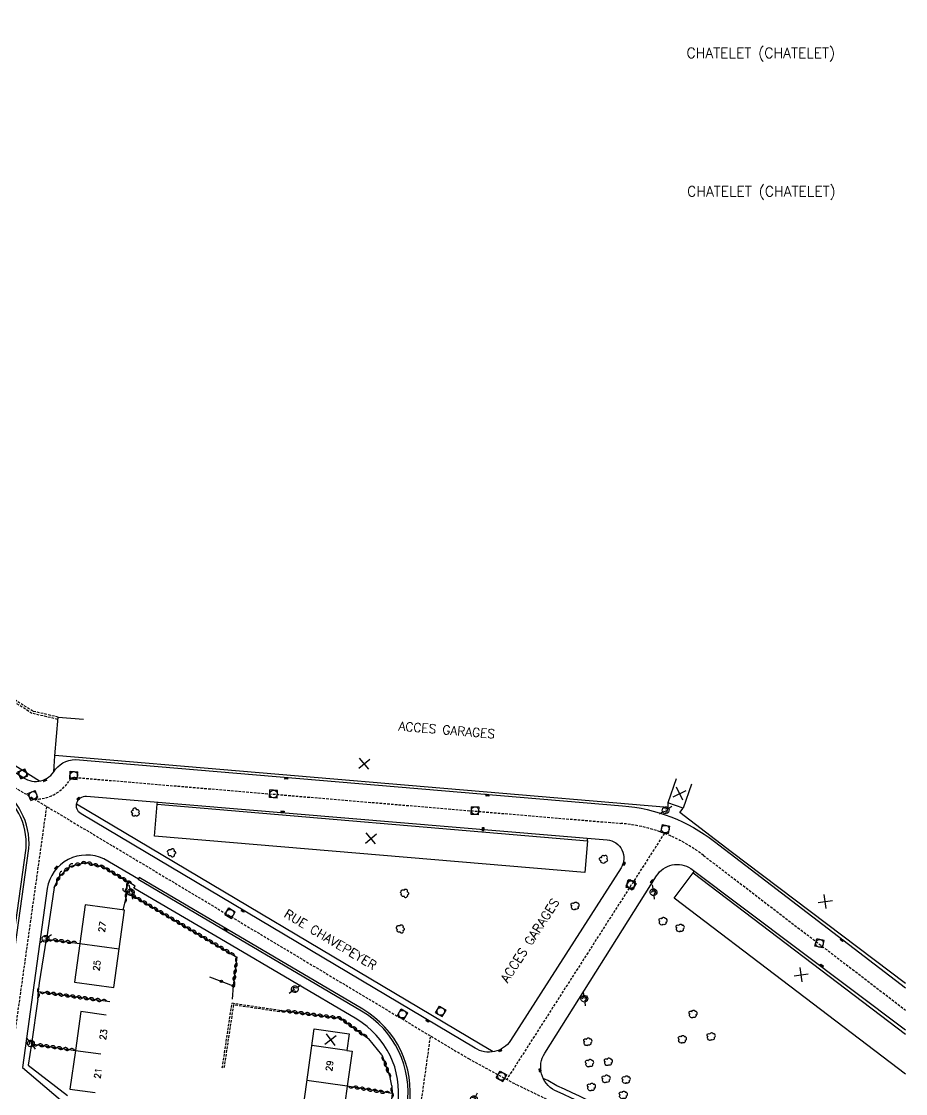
# Model space of a CAD drawing. Header units: millimetres. Extents: x 161000 to 162001, y 120999 to 122000.
# Drawn here: x 161826.6 to 162000, y 121309.5 to 121519.8 of the extents above; entities that cross this region are included whole.
import ezdxf
from ezdxf.enums import TextEntityAlignment as Align

# ---------------------------------------------------------------- set-up
doc = ezdxf.new("R2010")
doc.units = ezdxf.units.MM
doc.linetypes.add('DASHED', pattern=[0.75, 0.5, -0.25])
doc.layers.get('0').update_dxf_attribs({"linetype": 'CONTINUOUS'})
for name, color, linetype in [('W0001', 6, 'DASHED'), ('W0008', 7, 'CONTINUOUS'), ('W0100', 7, 'CONTINUOUS'), ('W0112', 1, 'DASHED'), ('W0300', 7, 'CONTINUOUS'), ('W0310', 3, 'CONTINUOUS'), ('W0322', 7, 'CONTINUOUS'), ('W0334', 7, 'CONTINUOUS'), ('W0400', 7, 'CONTINUOUS'), ('W0420', 7, 'CONTINUOUS'), ('W0471', 7, 'CONTINUOUS'), ('W0980', 7, 'CONTINUOUS'), ('W0989', 7, 'CONTINUOUS'), ('W0991', 7, 'CONTINUOUS'), ('W1102', 7, 'CONTINUOUS')]:
    doc.layers.add(name, color=color, linetype=linetype)
doc.styles.get("Standard").update_dxf_attribs({"font": 'romans.shx', "width": 0.85})

# ---------------------------------------------------------------- blocks, each defined once
blk = doc.blocks.new('t310o')
at = {"color": 0, "linetype": 'Continuous'}
for centre, start, end in [((-0.5, 0.38), 216.8699, 323.1304), ((0.5, -0.37), 36.8699, 143.1303)]:
    blk.add_arc(centre, 0.625, start, end, dxfattribs=at)
blk = doc.blocks.new('t322o')
at = {"color": 0, "linetype": 'Continuous'}
for radius in [0.25, 0.15]:
    blk.add_circle((0, 0), radius, dxfattribs=at)
blk = doc.blocks.new('t991o')
at = {"color": 0, "linetype": 'Continuous'}
for p, q in [((-1, 1), (1, -1)), ((-1, -1), (1, 1))]:
    blk.add_line(p, q, dxfattribs=at)
blk = doc.blocks.new('T471')
for p, q in [((-0.333334, 0.333334), (-0.333334, -0.333334)), ((-0.333334, 0.333334), (0.333334, 0.333334)), ((-0.333334, 0), (0, 0)), ((0.500001, 0.500001), (1.000002, 1.000002)), ((-0.500001, -0.500001), (-1.000002, -1.000002)), ((-0.333334, -0.333334), (0.333334, -0.333334))]:
    blk.add_line(p, q)
blk.add_ellipse((0, 0), major_axis=(0.471405, 0.471405), ratio=1, start_param=5.4977871438, end_param=11.780972451)
blk = doc.blocks.new('T400')
for p, q in [((-0.15, 0.3), (0.15, 0.3)), ((-0.15, -0.25), (-0.15, 0.3)), ((-0.15, 0.15), (0.15, 0.15)), ((-0.15, 0), (0.15, 0)), ((0.15, 0.3), (0.15, -0.25)), ((-0.15, -0.15), (0.15, -0.15)), ((-0.15, -0.25), (-0.15, -0.3)), ((-0.15, -0.3), (0.15, -0.3)), ((0.15, -0.3), (0.15, -0.25))]:
    blk.add_line(p, q)
blk = doc.blocks.new('T300')
for p, q in [((-0.8, 0.51), (-0.86, 0.34)), ((-0.86, 0.34), (-0.86, 0.17)), ((-0.86, 0.17), (-0.74, 0.06)), ((-0.69, 0.63), (-0.8, 0.51)), ((-0.8, -0.06), (-0.74, 0.06)), ((-0.74, 0.06), (-0.69, 0.11)), ((-0.57, 0.69), (-0.69, 0.63)), ((-0.46, 0.69), (-0.57, 0.69)), ((-0.29, 0.63), (-0.46, 0.69)), ((-0.29, 0.63), (-0.17, 0.74)), ((-0.23, 0.57), (-0.29, 0.63)), ((-0.17, 0.74), (-0.06, 0.8)), ((-0.06, 0.8), (0.06, 0.8)), ((0.06, 0.8), (0.23, 0.74)), ((0.23, 0.74), (0.34, 0.63)), ((0.34, 0.63), (0.4, 0.51)), ((0.46, 0.46), (0.34, 0.46)), ((0.4, 0.51), (0.4, 0.46)), ((0.57, 0.4), (0.46, 0.46)), ((0.57, 0.4), (0.69, 0.29)), ((0.69, 0.29), (0.74, 0.17)), ((0.74, 0.06), (0.69, -0.17)), ((0.74, 0.17), (0.74, 0.06)), ((-0.8, -0.17), (-0.8, -0.06)), ((-0.8, -0.23), (-0.8, -0.17)), ((-0.74, -0.34), (-0.8, -0.23)), ((-0.69, -0.4), (-0.74, -0.34)), ((-0.51, -0.46), (-0.69, -0.4)), ((-0.4, -0.46), (-0.51, -0.46)), ((-0.4, -0.46), (-0.34, -0.46)), ((-0.34, -0.46), (-0.34, -0.4)), ((-0.34, -0.51), (-0.34, -0.46)), ((-0.29, -0.63), (-0.34, -0.51)), ((-0.17, -0.74), (-0.29, -0.63)), ((-0.06, -0.8), (-0.17, -0.74)), ((0.06, -0.8), (-0.06, -0.8)), ((0.17, -0.74), (0.06, -0.8)), ((0.23, -0.69), (0.17, -0.74)), ((0.29, -0.46), (0.23, -0.46)), ((0.29, -0.63), (0.23, -0.69)), ((0.46, -0.4), (0.29, -0.46)), ((0.34, -0.51), (0.29, -0.63)), ((0.34, -0.51), (0.34, -0.46)), ((0.57, -0.34), (0.46, -0.4)), ((0.63, -0.29), (0.57, -0.34)), ((0.69, -0.17), (0.63, -0.29))]:
    blk.add_line(p, q)
blk = doc.blocks.new('T420')
for p, q in [((0.75, 0.75), (-0.75, 0.75)), ((-0.75, 0.75), (-0.75, -0.75)), ((0.75, 0.75), (0.75, -0.75)), ((0.75, -0.75), (-0.75, -0.75))]:
    blk.add_line(p, q)
blk.add_ellipse((0, 0), major_axis=(-0.53, 0.53), ratio=1, start_param=3.926991, end_param=10.210176)

msp = doc.modelspace()

# ---------------------------------------------------------------- linework, layer by layer
at = {"layer": 'W0001'}
for points in [[(161683.64, 121481.07, 0.052439), (161706.29, 121457.13, -0.006132), (161745.98, 121421.56, 0.044847), (161764.18, 121407.79), (161791.91, 121390.47, 0.001816), (161825.17, 121369.64), (161914.26, 121316.4), (161923.52, 121311.37, -0.024699), (162000, 121269.9, -0.042994)], [(161829.12, 121367.29, 0.257895), (161835.85, 121370.77, -0.264085), (161837.03, 121371.54), (161944.17, 121362.53, -0.144143), (161960.37, 121356.25), (162000, 121325.92, 0.455309)], [(161821.58, 121294.75), (161831.54, 121365.84, 0.281468)], [(161952.68, 121360.57), (161921.76, 121312.33, -0.413196)], [(161896.88, 121250.4), (161906.83, 121320.84, 0.303747)]]:
    msp.add_lwpolyline(points, format="xyb", dxfattribs=at)
at = {"layer": 'W0008'}
for points in [[(161725.25, 121519.8, -0.016154), (161705.06, 121495.7, -0.048494), (161692.84, 121484.82, 0.411574), (161691.79, 121477.84, 0.036499), (161708.02, 121458.97, -0.006122), (161747.69, 121423.43, 0.044834), (161765.52, 121409.93), (161793.25, 121392.61, 0.001822), (161826.62, 121371.72, 0.431605), (161832.89, 121372.61, -0.266816), (161837.14, 121375.03), (161944.46, 121366, -0.144104), (161962.49, 121359.01), (162000, 121330.31, 0.473199)], [(161819.27, 121295.08), (161828.03, 121357.6, 0.279999), (161821.56, 121370.08), (161782.67, 121393.76), (161782.42, 121393.46), (161765.91, 121403.98, 0.532959), (161756.15, 121399.72, -0.000055), (161747.09, 121334.81), (161743.86, 121312.21, 0.137984), (161746.17, 121294.66, 0.10139), (161755.45, 121280.22, -0.000375), (161811.2, 121221.86, 0.643794), (161825.81, 121226.37, -0.005976), (161833.23, 121282.47), (161856.35, 121279.01)], [(161894.69, 121250.67), (161902.66, 121307.14, 0.303763), (161893.51, 121326.1), (161849.69, 121351.92), (161849.51, 121351.62), (161842.74, 121355.56, 0.500583), (161831.62, 121349.76), (161826.74, 121314.67), (161834.2, 121308.31), (161832.08, 121293.3)], [(162000, 121300.44), (161988.37, 121284.74, -0.35017), (161982.02, 121283.06, 0.031587), (161931.18, 121310.17, -0.438035), (161929.21, 121317.47), (161951.17, 121352.27, -0.421379), (161957.85, 121353.7), (162000, 121322.03, -0.411508)]]:
    msp.add_lwpolyline(points, format="xyb", dxfattribs=at)
msp.add_lwpolyline([(161941.45, 121359.28, -0.568472), (161944.18, 121353.81), (161922.51, 121319.98, -0.415879), (161915.55, 121318.48), (161838.25, 121364.42, -0.796265), (161839.34, 121367.84)], format="xyb", close=True, dxfattribs=at)
at = {"layer": 'W0100'}
for points in [[(161833.1, 121375.81), (161833.76, 121383.37), (161838.74, 121382.95)], [(162000, 121331.11), (161965.81, 121356.98), (161955.72, 121364.64), (161956.38, 121365.5), (161953.39, 121366.54), (161953.34, 121365.67), (161833.11, 121375.83)], [(162000, 121313.33), (161954.58, 121347.89), (161958.36, 121352.84), (162000, 121321.2)], [(161843.17, 121324.91), (161838.22, 121325.61), (161837.15, 121318.02), (161836.09, 121310.44), (161841.04, 121309.74)]]:
    msp.add_lwpolyline(points, dxfattribs=at)
for points in [[(161937.07, 121352.91), (161852.64, 121360.04), (161853.19, 121366.27), (161937.59, 121359.14)], [(161846.79, 121345.49), (161839.08, 121346.58), (161836.98, 121331.41), (161844.68, 121330.32)]]:
    msp.add_lwpolyline(points, close=True, dxfattribs=at)
at = {"layer": 'W0100', "flags": 128}
msp.add_lwpolyline([(161883.97, 121322.23), (161890.87, 121321.26), (161890.42, 121318), (161891.44, 121317.85), (161890.49, 121311.03), (161889.53, 121304.21), (161888.53, 121304.35), (161888.08, 121301.1), (161887.63, 121297.85), (161888.63, 121297.71), (161887.67, 121290.89), (161886.72, 121284.07), (161885.74, 121284.2), (161885.29, 121280.98), (161878.4, 121281.94)], close=True, dxfattribs=at)
at = {"layer": 'W0112'}
for points in [[(161833.72, 121382.93), (161828.63, 121384.1), (161820.13, 121389.49), (161816.32, 121393.12)], [(161833.76, 121383.37), (161828.81, 121384.52), (161820.4, 121389.85), (161816.62, 121393.45)], [(161865.97, 121314.59), (161867.87, 121327.31), (161877.22, 121325.91), (161877.17, 121325.58), (161868.15, 121326.93), (161866.29, 121314.54)]]:
    msp.add_lwpolyline(points, dxfattribs=at)
at = {"layer": 'W0310'}
for p, q in [((161829.92, 121329.54), (161843.92, 121327.58)), ((161899.27, 121309.55), (161890.49, 121311.03))]:
    msp.add_line(p, q, dxfattribs=at)
for points in [[(161832.96, 121349.98), (161834.09, 121352.25), (161836.17, 121354.17), (161839.21, 121354.86), (161842.61, 121353.98), (161847.62, 121351.02), (161846.88, 121349.39), (161847.29, 121349.02), (161846.44, 121345.54)], [(161848.17, 121348.51), (161868.85, 121336.32), (161868.12, 121330.67)], [(161831.46, 121339.85), (161838.03, 121339)], [(161829.79, 121328.07), (161829.92, 121329.54), (161830.08, 121331.27)], [(161877.22, 121325.91), (161889.16, 121324.31), (161894.7, 121320.29)], [(161828.57, 121319.28), (161837.15, 121318.02)], [(161897.27, 121317.15), (161898.89, 121312.72)], [(161899.22, 121311.05), (161899.27, 121309.55), (161899.19, 121308.46)]]:
    msp.add_lwpolyline(points, dxfattribs=at)
at = {"layer": 'W0322'}
msp.add_lwpolyline([(161863.44, 121332.45), (161868.12, 121330.67), (161867.9, 121328.06)], dxfattribs=at)
at = {"layer": 'W0334'}
for p, q in [((161832.96, 121349.98), (161831.46, 121339.85)), ((161830.08, 121331.27), (161831.46, 121339.85)), ((161829.79, 121328.07), (161828.57, 121319.28)), ((161897.27, 121317.15), (161894.7, 121320.29)), ((161828.57, 121319.28), (161827.89, 121315.11)), ((161827.89, 121315.11), (161835.63, 121309.14)), ((161899.22, 121311.05), (161898.89, 121312.72))]:
    msp.add_line(p, q, dxfattribs=at)
for points in [[(161818.73, 121295.15), (161827.49, 121357.65, 0.279601), (161821.28, 121369.61), (161782.34, 121393.32)], [(161919.13, 121317.75), (161916.58, 121319.21), (161837.37, 121366.29, -0.796265)], [(161892.4, 121250.96), (161900.38, 121307.46, 0.303784), (161892.34, 121324.11), (161866.58, 121339.3), (161848.64, 121349.86), (161848.87, 121350.23), (161847.62, 121351.02)], [(161894.7, 121250.76), (161894.27, 121250.82), (161902.23, 121307.2, 0.303768), (161893.29, 121325.73), (161849.45, 121351.56), (161849.51, 121351.62)], [(161985.07, 121282.69), (161977.56, 121286.95, 0.027717), (161931.62, 121311.07), (161929.82, 121312.08), (161928.92, 121312.51)]]:
    msp.add_lwpolyline(points, format="xyb", dxfattribs=at)
for points in [[(161830.11, 121370.84), (161808.61, 121384.32), (161808.74, 121384.53), (161812.1, 121388.34)], [(161832.89, 121372.61), (161833.1, 121375.81)], [(161853.19, 121366.27), (161853.23, 121366.68)], [(161937.59, 121359.14), (161937.63, 121359.54)], [(161958.48, 121353.22), (161958.36, 121352.84)]]:
    msp.add_lwpolyline(points, dxfattribs=at)
at = {"layer": 'W1102'}
for p, q in [((161955.03, 121371.26), (161953.39, 121366.54)), ((161958.02, 121370.23), (161956.38, 121365.5)), ((161838.03, 121339), (161845.74, 121337.91)), ((161837.15, 121318.02), (161842.11, 121317.33)), ((161890.42, 121318), (161883.52, 121318.95)), ((161890.49, 121311.03), (161882.58, 121312.13))]:
    msp.add_line(p, q, dxfattribs=at)

# ---------------------------------------------------------------- block references
at = {"layer": 'W0300'}
for p, rotation in [((161848.95, 121364.6), 317.443934769682), ((161855.96, 121356.86), 149.395136513799), ((161940.72, 121355.44), 257.374086036481), ((161901.69, 121348.91), 149.395136513799), ((161935.08, 121346.32), 231.767265725487), ((161900.86, 121341.94), 149.395136513799), ((161952.32, 121343.32), 231.767265725487), ((161955.69, 121342), 231.767265725487), ((161958.21, 121325.12), 231.767265725487), ((161961.77, 121320.7), 231.767265725487), ((161937.58, 121319.69), 231.767265725487), ((161956.11, 121320.16), 231.767265725487), ((161937.92, 121315.49), 231.767265725487), ((161941.61, 121315.75), 231.767265725487), ((161941.17, 121312.4), 231.767265725487), ((161945.11, 121312.25), 231.767265725487), ((161938.28, 121310.81), 231.767265725487), ((161944.53, 121309.25), 231.767265725487)]:
    msp.add_blockref('T300', p, dxfattribs=dict(at, rotation=rotation))
at = {"layer": 'W0310'}
for p, rotation in [((161838.25, 121354.65), 12.800031374101), ((161839.47, 121354.8), 345.450018367688), ((161834.07, 121352.22), 63.58860251485201), ((161834.98, 121353.08), 42.73424250629071), ((161835.9, 121353.93), 42.73424250629071), ((161837.03, 121354.37), 12.800031374101), ((161840.68, 121354.48), 345.450018367688), ((161841.89, 121354.17), 345.450018367688), ((161843.04, 121353.72), 329.35011710159), ((161844.12, 121353.09), 329.35011710159), ((161845.2, 121352.45), 329.35011710159), ((161833.52, 121351.1), 63.58860251485201), ((161846.27, 121351.81), 329.35011710159), ((161847.35, 121351.18), 329.35011710159), ((161847.23, 121350.16), 245.645787416356), ((161847.18, 121349.12), 317.443934769682), ((161847.03, 121347.95), 256.212386022352), ((161848.17, 121348.51), 329.465748838972), ((161849.25, 121347.88), 329.465748838972), ((161850.33, 121347.24), 329.465748838972), ((161851.4, 121346.61), 329.465748838972), ((161852.48, 121345.97), 329.465748838972), ((161853.56, 121345.34), 329.465748838972), ((161854.63, 121344.7), 329.465748838972), ((161855.71, 121344.07), 329.465748838972), ((161856.79, 121343.43), 329.465748838972), ((161857.86, 121342.8), 329.465748838972), ((161858.94, 121342.16), 329.465748838972), ((161860.02, 121341.53), 329.465748838972), ((161861.09, 121340.89), 329.465748838972), ((161862.17, 121340.26), 329.465748838972), ((161832.7, 121339.69), 352.5727295542216), ((161833.94, 121339.53), 352.5727295542216), ((161835.18, 121339.37), 352.5727295542216), ((161836.42, 121339.21), 352.5727295542216), ((161863.25, 121339.62), 329.465748838972), ((161864.32, 121338.99), 329.465748838972), ((161865.4, 121338.35), 329.465748838972), ((161866.48, 121337.72), 329.465748838972), ((161867.55, 121337.08), 329.465748838972), ((161868.72, 121335.33), 262.632980731158), ((161868.56, 121334.09), 262.632980731158), ((161868.24, 121331.61), 262.632980731158), ((161868.4, 121332.85), 262.632980731158), ((161829.9, 121329.31), 84.8585476841261), ((161831.16, 121329.37), 352.0171967606785), ((161832.39, 121329.19), 352.0171967606785), ((161833.63, 121329.02), 352.0171967606785), ((161834.87, 121328.85), 352.0171967606785), ((161836.11, 121328.67), 352.0171967606785), ((161837.35, 121328.5), 352.0171967606785), ((161838.58, 121328.33), 352.0171967606785), ((161839.82, 121328.15), 352.0171967606785), ((161841.06, 121327.98), 352.0171967606785), ((161842.3, 121327.8), 352.0171967606785), ((161878.46, 121325.74), 352.383420133022), ((161879.7, 121325.58), 352.383420133022), ((161880.94, 121325.41), 352.383420133022), ((161882.18, 121325.24), 352.383420133022), ((161883.41, 121325.08), 352.383420133022), ((161884.65, 121324.91), 352.383420133022), ((161885.89, 121324.75), 352.383420133022), ((161887.13, 121324.58), 352.383420133022), ((161888.37, 121324.42), 352.383420133022), ((161889.53, 121324.04), 324.035548796669), ((161890.54, 121323.31), 324.035548796669), ((161891.55, 121322.58), 324.035548796669), ((161892.56, 121321.84), 324.035548796669), ((161893.57, 121321.11), 324.035548796669), ((161829.81, 121319.1), 351.6465469944392), ((161831.04, 121318.92), 351.6465469944392), ((161832.28, 121318.74), 351.6465469944392), ((161833.52, 121318.56), 351.6465469944392), ((161834.75, 121318.37), 351.6465469944392), ((161835.99, 121318.19), 351.6465469944392), ((161897.7, 121315.97), 290.099795838438), ((161898.13, 121314.8), 290.099795838438), ((161898.56, 121313.63), 290.099795838438), ((161891.72, 121310.82), 170.425739791281), ((161892.95, 121310.62), 170.425739791281), ((161894.18, 121310.41), 170.425739791281), ((161895.42, 121310.2), 170.425739791281), ((161896.65, 121309.99), 170.425739791281), ((161897.88, 121309.78), 170.425739791281), ((161899.26, 121309.8), 271.792536550514)]:
    msp.add_blockref('t310o', p, dxfattribs=dict(at, rotation=rotation))
at = {"layer": 'W0322', "rotation": 339.1636313994724}
for p in [(161865.78, 121331.56), (161868.12, 121330.67)]:
    msp.add_blockref('t322o', p, dxfattribs=at)
at = {"layer": 'W0400'}
for p, rotation in [((161831.13, 121370.99), 292.940571529054), ((161878.49, 121371.39), 265.7523165441701), ((161837.72, 121367.37), 313.665213726891), ((161917.97, 121368.07), 265.0301360932423), ((161877.78, 121364.79), 265.8685436841733), ((161917.12, 121361.44), 356.734392355032), ((161833.37, 121353.8), 140.3292183449005), ((161944.74, 121354.6), 161.1323509193434), ((161950.26, 121351.13), 147.5813428761203), ((161869.97, 121345.38), 239.421252037512), ((161866.63, 121341.7), 59.40298761184497), ((161987.5, 121339.67), 52.20857372282171), ((161983.54, 121334.6), 52.97403240485668), ((161906.2, 121323.85), 239.395136513799), ((161920.48, 121317.99), 112.0194801181813), ((161928.3, 121314.14), 7.438801801466468)]:
    msp.add_blockref('T400', p, dxfattribs=dict(at, rotation=rotation))
at = {"layer": 'W0420'}
for p, rotation in [((161826.84, 121372.25), 202.940571529054), ((161836.84, 121371.93), 175.171511923029), ((161828.83, 121368.01), 202.940571529054), ((161876.02, 121368.3), 266.734392355032), ((161915.55, 121365.01), 266.734392355032), ((161952.89, 121361.41), 168.206174174554), ((161946.14, 121350.52), 57.5813428761203), ((161946.12, 121350.54), 257.374086036481), ((161867.48, 121344.92), 149.421252037512), ((161983.13, 121339.01), 257.374086036481), ((161901.33, 121325.11), 149.395136513799), ((161908.83, 121325.66), 149.395136513799), ((161920.74, 121312.93), 150.104766828961)]:
    msp.add_blockref('T420', p, dxfattribs=dict(at, rotation=rotation))
at = {"layer": 'W0471'}
for p, rotation in [((161952.94, 121365.12), 168.206174174554), ((161848.03, 121349.03), 238.150699322303), ((161950.55, 121349.06), 231.767265725487), ((161831.3, 121339.9), 171.945489273031), ((161880.2, 121330.01), 351.473400806461), ((161936.99, 121328.16), 231.767265725487), ((161828.41, 121319.38), 262.087064710763), ((161915.32, 121308.46), 194.580552305104)]:
    msp.add_blockref('T471', p, dxfattribs=dict(at, rotation=rotation))
at = {"layer": 'W0991'}
for p, rotation in [((161893.82, 121374.25), 84.9411146236832), ((161955.71, 121368.38), 70.85283138548172), ((161895.12, 121359.59), 85.17214528151526), ((161984.24, 121347.21), 52.62198453279733), ((161979.52, 121332.84), 52.746793523345), ((161887.19, 121320.11), 352.1179427108249)]:
    msp.add_blockref('t991o', p, dxfattribs=dict(at, rotation=rotation))

# ---------------------------------------------------------------- texts
at = {"layer": 'W0980'}
for p in [(161971.61, 121513.48), (161971.72, 121486.34)]:
    msp.add_text('CHATELET (CHATELET)', height=2, dxfattribs=at).set_placement(p, align=Align.MIDDLE)
at = {"layer": 'W0989'}
for s, rotation, p in [('ACCES GARAGES', 355.1924, (161910, 121380.85)), ('ACCES GARAGES', 57.3502, (161926.31, 121339.6)), ('RUE CHAVEPEYER', 329.135, (161887.21, 121339.75))]:
    msp.add_text(s, height=1.75, rotation=rotation, dxfattribs=at).set_placement(p, align=Align.MIDDLE)
at = {"layer": 'W0991'}
for s, rotation, p in [('27', 82.0871, (161842.41, 121342.24)), ('25', 82.0871, (161841.36, 121334.66)), ('23', 82.0172, (161842.64, 121321.12)), ('29', 82.1179, (161887, 121314.99)), ('21', 82.0172, (161841.57, 121313.53))]:
    msp.add_text(s, height=1.25, rotation=rotation, dxfattribs=at).set_placement(p, align=Align.MIDDLE)

doc.saveas('drawing.dxf')
